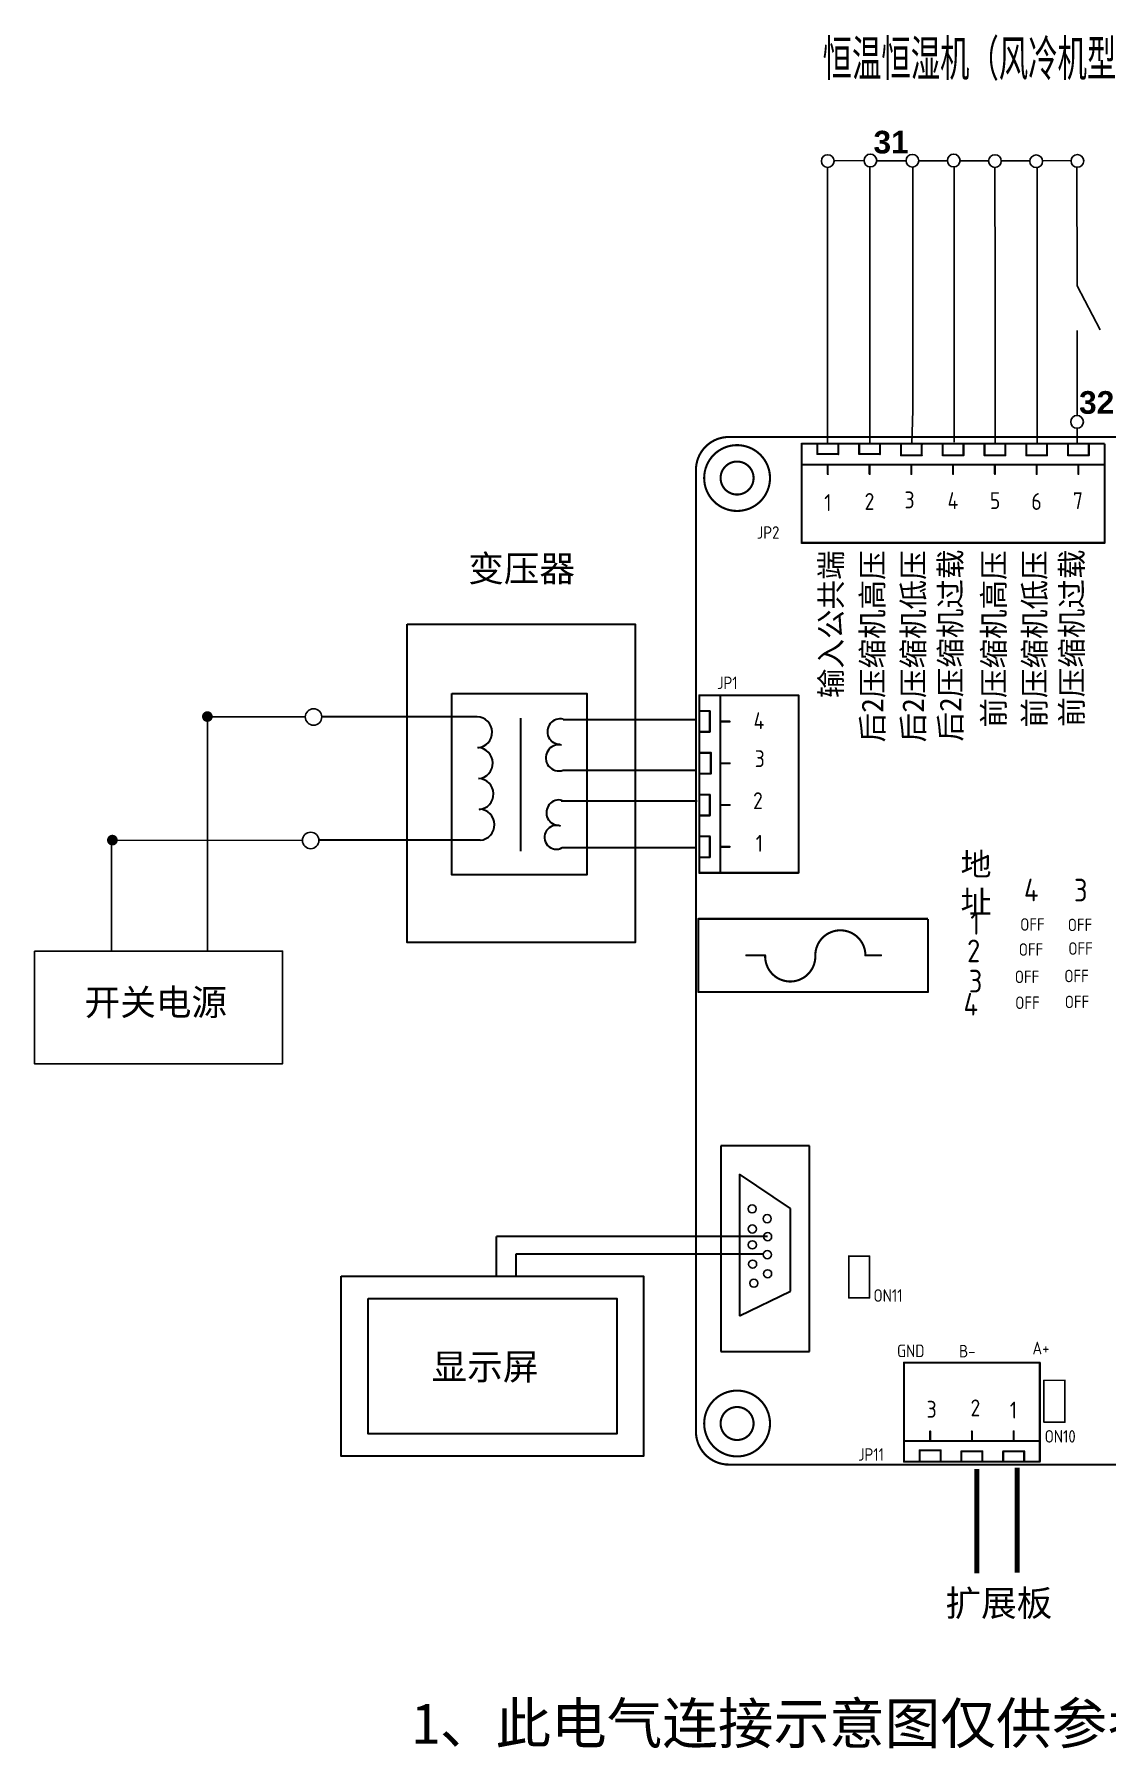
# Model space of a CAD drawing. Extents: x -87154 to -63886, y -546563 to -518689.
# Drawn here: x -85990 to -78416, y -530827 to -518689 of the extents above; entities that cross this region are included whole.
import ezdxf
from ezdxf.enums import TextEntityAlignment as Align

# ---------------------------------------------------------------- set-up
doc = ezdxf.new("R2010")
doc.units = 0
doc.header["$LTSCALE"] = 1000
doc.header["$MEASUREMENT"] = 0
doc.linetypes.add('ACAD_ISO07W100', pattern=[3, 0, -3])
for name, color, linetype in [('BOTTOMSOLDER', 250, 'Continuous'), ('KEEPOUTLAYER', 250, 'Continuous'), ('MECHANICAL1', 251, 'Continuous'), ('TOPOVERLAY', 250, 'Continuous')]:
    doc.layers.add(name, color=color, linetype=linetype)
doc.styles.get("Standard").update_dxf_attribs({"font": 'gbenor.shx', "bigfont": 'gbcbig.shx'})
doc.styles.add('宋体', font='', dxfattribs={"width": 0.8})
doc.styles.get('宋体').set_extended_font_data('SimSun')

# ---------------------------------------------------------------- blocks, each defined once
blk = doc.blocks.new('SXY')
at = {"color": 2, "const_width": 0.75}
blk.add_lwpolyline([(-0.375, 0, -1), (0.375, 0, -1), (-0.375, 0, -1)], format="xyb", dxfattribs=at)

msp = doc.modelspace()

# ---------------------------------------------------------------- linework, layer by layer
for p, q in [((-80130, -519580), (-80341, -519583)), ((-80041, -519582), (-79833, -519582)), ((-80388, -521168), (-80388, -521581))]:
    msp.add_line(p, q)
at = {"color": 7}
for p, q in [((-79494, -521460), (-79494, -519623)), ((-79786, -520769), (-79786, -520040)), ((-79204, -520780), (-79204, -520230)), ((-80090, -520769), (-80090, -520290)), ((-84768, -523508), (-84768, -525167)), ((-84768, -523509), (-84076, -523511)), ((-85444, -524381), (-84097, -524384)), ((-85444, -524381), (-85444, -525161))]:
    msp.add_line(p, q, dxfattribs=at)
msp.add_lwpolyline([(-85990, -525165), (-84237, -525165), (-84237, -525961), (-85990, -525961)], close=True, dxfattribs=at)
at = {"color": 0, "lineweight": -2}
for centre in [(-80386, -519584), (-80085, -519580), (-79788, -519582), (-79496, -519580), (-79205, -519584), (-78914, -519585), (-78623, -519583), (-78625, -521426)]:
    msp.add_circle(centre, 44.9, dxfattribs=at)
at = {"layer": 'BOTTOMSOLDER', "color": 0, "linetype": 'Continuous'}
for p, q in [((-80388, -519629), (-80388, -521168)), ((-80090, -519625), (-80090, -520449)), ((-79786, -519626), (-79786, -520454)), ((-79743, -519582), (-79541, -519582)), ((-79451, -519582), (-79250, -519582)), ((-79205, -519629), (-79204, -520465)), ((-79160, -519582), (-78959, -519582)), ((-78908, -519629), (-78908, -521572)), ((-78869, -519582), (-78668, -519581)), ((-78626, -519629), (-78625, -520465)), ((-78625, -520465), (-78463, -520776)), ((-80090, -520769), (-80090, -521374)), ((-79786, -520769), (-79786, -521374)), ((-79204, -520780), (-79204, -521381)), ((-78625, -520780), (-78625, -521381)), ((-80090, -521338), (-80090, -521581)), ((-79786, -521343), (-79792, -521581)), ((-79204, -521338), (-79204, -521581)), ((-79494, -521460), (-79494, -521570)), ((-78625, -521470), (-78625, -521581))]:
    msp.add_line(p, q, dxfattribs=at)
at = {"layer": 'BOTTOMSOLDER', "color": 0, "linetype": 'Continuous', "lineweight": 80}
for p, q in [((-83957, -523509), (-83957, -523509)), ((-79334, -528825), (-79334, -529559)), ((-79048, -528816), (-79048, -529555))]:
    msp.add_line(p, q, dxfattribs=at)
at = {"layer": 'BOTTOMSOLDER', "color": 0, "linetype": 'Continuous', "lineweight": 30}
for p, q in [((-82862, -523509), (-83957, -523509)), ((-82556, -523520), (-82556, -524458)), ((-82254, -523528), (-81317, -523528)), ((-82254, -523886), (-81317, -523886)), ((-82270, -524104), (-81309, -524104)), ((-82841, -524382), (-83981, -524382)), ((-82261, -524434), (-81321, -524434)), ((-80514, -526540), (-81142, -526540)), ((-81142, -526540), (-81141, -526554)), ((-80514, -527994), (-80514, -526540)), ((-81141, -526554), (-81141, -527994)), ((-80649, -526982), (-81010, -526741)), ((-81010, -526741), (-81010, -526796)), ((-81010, -526796), (-81010, -527742)), ((-80649, -527567), (-80649, -526982)), ((-80811, -527182), (-82726, -527182)), ((-82726, -527335), (-82726, -527182)), ((-82726, -527458), (-82726, -527335)), ((-82588, -527303), (-80841, -527303)), ((-82588, -527460), (-82588, -527303)), ((-81010, -527742), (-80649, -527567)), ((-81141, -527994), (-80514, -527994))]:
    msp.add_line(p, q, dxfattribs=at)
for points in [[(-83356, -522855), (-81747, -522855), (-81747, -525104), (-83356, -525104)], [(-83042, -523346), (-82088, -523346), (-82088, -524627), (-83042, -524627)], [(-83824, -527460), (-81687, -527460), (-81687, -528733), (-83824, -528733)], [(-83632, -527620), (-81877, -527620), (-81877, -528576), (-83632, -528576)]]:
    msp.add_lwpolyline(points, close=True, dxfattribs=at)
at = {"layer": 'BOTTOMSOLDER', "color": 0, "linetype": 'Continuous'}
for centre, radius in [((-84018, -523511), 58.2), ((-84038, -524383), 58.2), ((-80920, -526986), 28.7), ((-80920, -526986), 28.7), ((-80814, -527055), 28.7), ((-80814, -527055), 28.7), ((-80919, -527128), 28.7), ((-80811, -527182), 28.7), ((-80919, -527240), 28.7), ((-80919, -527240), 28.7), ((-80917, -527376), 28.7), ((-80813, -527309), 28.7), ((-80813, -527309), 28.7), ((-80908, -527511), 28.7), ((-80811, -527444), 28.7)]:
    msp.add_circle(centre, radius, dxfattribs=at)
at = {"layer": 'BOTTOMSOLDER', "color": 0, "linetype": 'Continuous', "lineweight": 30}
for centre, radius, start, end in [((-82866, -523619), 110, 274.7493, 87.719), ((-82277, -523614), 89.7, 75.508, 271.1748), ((-82862, -523837), 110, 274.7493, 87.719), ((-82286, -523800), 92.2, 77.2834, 290.2157), ((-82857, -524055), 110, 274.7493, 87.719), ((-82284, -524187), 89.7, 75.508, 271.1748), ((-82850, -524272), 110, 274.7493, 87.719), ((-82303, -524361), 84.1, 69.0435, 299.6845)]:
    msp.add_arc(centre, radius, start, end, dxfattribs=at)
at = {"layer": 'KEEPOUTLAYER', "color": 0, "const_width": 14.8}
for points in [[(-81317, -521765, -0.414214), (-81084, -521533)], [(-81084, -528792, -0.414214), (-81317, -528560)]]:
    msp.add_lwpolyline(points, format="xyb", dxfattribs=at)
for points in [[(-81084, -521533), (-64126, -521533)], [(-81317, -528560), (-81317, -521765)], [(-81084, -528792), (-64126, -528792)]]:
    msp.add_lwpolyline(points, dxfattribs=at)
at = {"layer": 'KEEPOUTLAYER', "color": 0}
for points, const_width in [([(-80794, -521823, 1), (-81259, -521823, 1)], 14.8), ([(-81320, -521765, 1), (-81313, -521765, 1)], 7.38), ([(-81320, -521765, 1), (-81313, -521765, 1)], 7.38), ([(-81262, -521823, 1), (-81255, -521823, 1)], 7.38), ([(-80798, -521823, 1), (-80790, -521823, 1)], 7.38), ([(-80794, -528502, 1), (-81259, -528502, 1)], 14.8), ([(-81262, -528502, 1), (-81255, -528502, 1)], 7.38), ([(-80798, -528502, 1), (-80790, -528502, 1)], 7.38), ([(-81088, -528792, 1), (-81081, -528792, 1)], 7.38), ([(-81088, -528792, 1), (-81081, -528792, 1)], 7.38)]:
    msp.add_lwpolyline(points, format="xyb", close=True, dxfattribs=dict(at, const_width=const_width))
at = {"layer": 'MECHANICAL1', "color": 0}
for points, const_width in [([(-80910, -521823, 1), (-81143, -521823, 1)], 14.8), ([(-81146, -521823, 1), (-81139, -521823, 1)], 7.38), ([(-80914, -521823, 1), (-80907, -521823, 1)], 7.38), ([(-80910, -528502, 1), (-81143, -528502, 1)], 14.8), ([(-81146, -528502, 1), (-81139, -528502, 1)], 7.38), ([(-80914, -528502, 1), (-80907, -528502, 1)], 7.38)]:
    msp.add_lwpolyline(points, format="xyb", close=True, dxfattribs=dict(at, const_width=const_width))
at = {"layer": 'TOPOVERLAY', "color": 0}
for points, const_width in [([(-80574, -521581, 1), (-80566, -521581, 1)], 7.38), ([(-80574, -521581, 1), (-80566, -521581, 1)], 7.38), ([(-80463, -521581, 1), (-80456, -521581, 1)], 7.38), ([(-80316, -521581, 1), (-80308, -521581, 1)], 7.38), ([(-80463, -521654, 1), (-80456, -521654, 1)], 7.38), ([(-80463, -521654, 1), (-80456, -521654, 1)], 7.38), ([(-80316, -521654, 1), (-80308, -521654, 1)], 7.38), ([(-80316, -521654, 1), (-80308, -521654, 1)], 7.38), ([(-80168, -521654, 1), (-80161, -521654, 1)], 7.38), ([(-80168, -521654, 1), (-80161, -521654, 1)], 7.38), ([(-80021, -521654, 1), (-80013, -521654, 1)], 7.38), ([(-80021, -521654, 1), (-80013, -521654, 1)], 7.38), ([(-79873, -521588, 1), (-79866, -521588, 1)], 7.38), ([(-79873, -521662, 1), (-79866, -521662, 1)], 7.38), ([(-79873, -521662, 1), (-79866, -521662, 1)], 7.38), ([(-79726, -521588, 1), (-79718, -521588, 1)], 7.38), ([(-79726, -521662, 1), (-79718, -521662, 1)], 7.38), ([(-79726, -521662, 1), (-79718, -521662, 1)], 7.38), ([(-79578, -521588, 1), (-79571, -521588, 1)], 7.38), ([(-79578, -521662, 1), (-79571, -521662, 1)], 7.38), ([(-79578, -521662, 1), (-79571, -521662, 1)], 7.38), ([(-79431, -521588, 1), (-79423, -521588, 1)], 7.38), ([(-79431, -521662, 1), (-79423, -521662, 1)], 7.38), ([(-79431, -521662, 1), (-79423, -521662, 1)], 7.38), ([(-79283, -521588, 1), (-79276, -521588, 1)], 7.38), ([(-79283, -521662, 1), (-79276, -521662, 1)], 7.38), ([(-79283, -521662, 1), (-79276, -521662, 1)], 7.38), ([(-79136, -521588, 1), (-79128, -521588, 1)], 7.38), ([(-79136, -521662, 1), (-79128, -521662, 1)], 7.38), ([(-79136, -521662, 1), (-79128, -521662, 1)], 7.38), ([(-78988, -521588, 1), (-78981, -521588, 1)], 7.38), ([(-78988, -521662, 1), (-78981, -521662, 1)], 7.38), ([(-78988, -521662, 1), (-78981, -521662, 1)], 7.38), ([(-78840, -521588, 1), (-78833, -521588, 1)], 7.38), ([(-78840, -521662, 1), (-78833, -521662, 1)], 7.38), ([(-78840, -521662, 1), (-78833, -521662, 1)], 7.38), ([(-78693, -521588, 1), (-78686, -521588, 1)], 7.38), ([(-78693, -521662, 1), (-78686, -521662, 1)], 7.38), ([(-78693, -521662, 1), (-78686, -521662, 1)], 7.38), ([(-78545, -521588, 1), (-78538, -521588, 1)], 7.38), ([(-78545, -521662, 1), (-78538, -521662, 1)], 7.38), ([(-78545, -521662, 1), (-78538, -521662, 1)], 7.38), ([(-81320, -521743, 1), (-81313, -521743, 1)], 7.38), ([(-80574, -521728, 1), (-80566, -521728, 1)], 7.38), ([(-80389, -521728, 1), (-80382, -521728, 1)], 7.38), ([(-80389, -521795, 1), (-80382, -521795, 1)], 7.38), ([(-80094, -521728, 1), (-80087, -521728, 1)], 7.38), ([(-80094, -521795, 1), (-80087, -521795, 1)], 7.38), ([(-79799, -521728, 1), (-79792, -521728, 1)], 7.38), ([(-79799, -521795, 1), (-79792, -521795, 1)], 7.38), ([(-79504, -521728, 1), (-79497, -521728, 1)], 7.38), ([(-79504, -521795, 1), (-79497, -521795, 1)], 7.38), ([(-79394, -521728, 1), (-79386, -521728, 1)], 7.38), ([(-79320, -521728, 1), (-79313, -521728, 1)], 7.38), ([(-79209, -521728, 1), (-79202, -521728, 1)], 7.38), ([(-79209, -521795, 1), (-79202, -521795, 1)], 7.38), ([(-78914, -521728, 1), (-78907, -521728, 1)], 7.38), ([(-78914, -521795, 1), (-78907, -521795, 1)], 7.38), ([(-78619, -521728, 1), (-78612, -521728, 1)], 7.38), ([(-78619, -521795, 1), (-78612, -521795, 1)], 7.38), ([(-78435, -521728, 1), (-78427, -521728, 1)], 7.38), ([(-80574, -522281, 1), (-80566, -522281, 1)], 7.38), ([(-80574, -522281, 1), (-80566, -522281, 1)], 7.38), ([(-78435, -522281, 1), (-78427, -522281, 1)], 7.38), ([(-78435, -522281, 1), (-78427, -522281, 1)], 7.38), ([(-81297, -523358, 1), (-81289, -523358, 1)], 7.38), ([(-81297, -523358, 1), (-81289, -523358, 1)], 7.38), ([(-81149, -523358, 1), (-81142, -523358, 1)], 7.38), ([(-80596, -523358, 1), (-80589, -523358, 1)], 7.38), ([(-80596, -523358, 1), (-80589, -523358, 1)], 7.38), ([(-81297, -523469, 1), (-81289, -523469, 1)], 7.38), ([(-81223, -523469, 1), (-81216, -523469, 1)], 7.38), ([(-81223, -523469, 1), (-81216, -523469, 1)], 7.38), ([(-81297, -523616, 1), (-81289, -523616, 1)], 7.38), ([(-81223, -523616, 1), (-81216, -523616, 1)], 7.38), ([(-81223, -523616, 1), (-81216, -523616, 1)], 7.38), ([(-81149, -523543, 1), (-81142, -523543, 1)], 7.38), ([(-81083, -523543, 1), (-81075, -523543, 1)], 7.38), ([(-81289, -523764, 1), (-81282, -523764, 1)], 7.38), ([(-81216, -523764, 1), (-81208, -523764, 1)], 7.38), ([(-81216, -523764, 1), (-81208, -523764, 1)], 7.38), ([(-81149, -523838, 1), (-81142, -523838, 1)], 7.38), ([(-81083, -523838, 1), (-81075, -523838, 1)], 7.38), ([(-81289, -523911, 1), (-81282, -523911, 1)], 7.38), ([(-81216, -523911, 1), (-81208, -523911, 1)], 7.38), ([(-81216, -523911, 1), (-81208, -523911, 1)], 7.38), ([(-81297, -524059, 1), (-81289, -524059, 1)], 7.38), ([(-81223, -524059, 1), (-81216, -524059, 1)], 7.38), ([(-81223, -524059, 1), (-81216, -524059, 1)], 7.38), ([(-81297, -524207, 1), (-81289, -524207, 1)], 7.38), ([(-81223, -524207, 1), (-81216, -524207, 1)], 7.38), ([(-81223, -524207, 1), (-81216, -524207, 1)], 7.38), ([(-81149, -524133, 1), (-81142, -524133, 1)], 7.38), ([(-81083, -524133, 1), (-81075, -524133, 1)], 7.38), ([(-81297, -524354, 1), (-81289, -524354, 1)], 7.38), ([(-81223, -524354, 1), (-81216, -524354, 1)], 7.38), ([(-81223, -524354, 1), (-81216, -524354, 1)], 7.38), ([(-81149, -524428, 1), (-81142, -524428, 1)], 7.38), ([(-81083, -524428, 1), (-81075, -524428, 1)], 7.38), ([(-81297, -524502, 1), (-81289, -524502, 1)], 7.38), ([(-81297, -524612, 1), (-81289, -524612, 1)], 7.38), ([(-81297, -524612, 1), (-81289, -524612, 1)], 7.38), ([(-81223, -524502, 1), (-81216, -524502, 1)], 7.38), ([(-81223, -524502, 1), (-81216, -524502, 1)], 7.38), ([(-81149, -524612, 1), (-81142, -524612, 1)], 7.38), ([(-80596, -524612, 1), (-80589, -524612, 1)], 7.38), ([(-80596, -524612, 1), (-80589, -524612, 1)], 7.38), ([(-81304, -524937, 1), (-81297, -524937, 1)], 7.38), ([(-81304, -524937, 1), (-81297, -524937, 1)], 7.38), ([(-80965, -525195, 1), (-80957, -525195, 1)], 7.38), ([(-80832, -525195, 1), (-80825, -525195, 1)], 7.38), ([(-80832, -525195, 1), (-80825, -525195, 1)], 7.38), ([(-80478, -525195, 1), (-80471, -525195, 1)], 7.38), ([(-80478, -525195, 1), (-80471, -525195, 1)], 7.38), ([(-80124, -525195, 1), (-80117, -525195, 1)], 7.38), ([(-80124, -525195, 1), (-80117, -525195, 1)], 7.38), ([(-80013, -525195, 1), (-80006, -525195, 1)], 7.38), ([(-81304, -525453, 1), (-81297, -525453, 1)], 7.38), ([(-81304, -525453, 1), (-81297, -525453, 1)], 7.38), ([(-79681, -525453, 1), (-79674, -525453, 1)], 7.38), ([(-79681, -525453, 1), (-79674, -525453, 1)], 7.38), ([(-80241, -527319, 1), (-80235, -527319, 1)], 5.81), ([(-80241, -527319, 1), (-80235, -527319, 1)], 5.81), ([(-80094, -527319, 1), (-80088, -527319, 1)], 5.81), ([(-80094, -527319, 1), (-80088, -527319, 1)], 5.81), ([(-80241, -527614, 1), (-80235, -527614, 1)], 5.81), ([(-80241, -527614, 1), (-80235, -527614, 1)], 5.81), ([(-80094, -527614, 1), (-80088, -527614, 1)], 5.81), ([(-80094, -527614, 1), (-80088, -527614, 1)], 5.81), ([(-79851, -528072, 1), (-79844, -528072, 1)], 7.38), ([(-79851, -528072, 1), (-79844, -528072, 1)], 7.38), ([(-78892, -528072, 1), (-78885, -528072, 1)], 7.38), ([(-78892, -528072, 1), (-78885, -528072, 1)], 7.38), ([(-78862, -528197, 1), (-78856, -528197, 1)], 5.81), ([(-78862, -528197, 1), (-78856, -528197, 1)], 5.81), ([(-78714, -528197, 1), (-78708, -528197, 1)], 5.81), ([(-78714, -528197, 1), (-78708, -528197, 1)], 5.81), ([(-78862, -528492, 1), (-78856, -528492, 1)], 5.81), ([(-78862, -528492, 1), (-78856, -528492, 1)], 5.81), ([(-78714, -528492, 1), (-78708, -528492, 1)], 5.81), ([(-78714, -528492, 1), (-78708, -528492, 1)], 5.81), ([(-79667, -528558, 1), (-79659, -528558, 1)], 7.38), ([(-79372, -528558, 1), (-79364, -528558, 1)], 7.38), ([(-79077, -528558, 1), (-79069, -528558, 1)], 7.38), ([(-79851, -528625, 1), (-79844, -528625, 1)], 7.38), ([(-79740, -528691, 1), (-79733, -528691, 1)], 7.38), ([(-79740, -528691, 1), (-79733, -528691, 1)], 7.38), ([(-79667, -528625, 1), (-79659, -528625, 1)], 7.38), ([(-79593, -528691, 1), (-79585, -528691, 1)], 7.38), ([(-79593, -528691, 1), (-79585, -528691, 1)], 7.38), ([(-79445, -528698, 1), (-79438, -528698, 1)], 7.38), ([(-79445, -528698, 1), (-79438, -528698, 1)], 7.38), ([(-79372, -528625, 1), (-79364, -528625, 1)], 7.38), ([(-79298, -528698, 1), (-79290, -528698, 1)], 7.38), ([(-79298, -528698, 1), (-79290, -528698, 1)], 7.38), ([(-79150, -528698, 1), (-79143, -528698, 1)], 7.38), ([(-79150, -528698, 1), (-79143, -528698, 1)], 7.38), ([(-79077, -528625, 1), (-79069, -528625, 1)], 7.38), ([(-79003, -528698, 1), (-78995, -528698, 1)], 7.38), ([(-79003, -528698, 1), (-78995, -528698, 1)], 7.38), ([(-78892, -528625, 1), (-78885, -528625, 1)], 7.38), ([(-81110, -528792, 1), (-81103, -528792, 1)], 7.38), ([(-79851, -528772, 1), (-79844, -528772, 1)], 7.38), ([(-79851, -528772, 1), (-79844, -528772, 1)], 7.38), ([(-79740, -528765, 1), (-79733, -528765, 1)], 7.38), ([(-79593, -528765, 1), (-79585, -528765, 1)], 7.38), ([(-79445, -528772, 1), (-79438, -528772, 1)], 7.38), ([(-79298, -528772, 1), (-79290, -528772, 1)], 7.38), ([(-79150, -528772, 1), (-79143, -528772, 1)], 7.38), ([(-79003, -528772, 1), (-78995, -528772, 1)], 7.38), ([(-78892, -528772, 1), (-78885, -528772, 1)], 7.38), ([(-78892, -528772, 1), (-78885, -528772, 1)], 7.38)]:
    msp.add_lwpolyline(points, format="xyb", close=True, dxfattribs=dict(at, const_width=const_width))
for points, const_width in [([(-80570, -521581), (-78431, -521581)], 14.8), ([(-80570, -522281), (-80570, -521581)], 14.8), ([(-80459, -521654), (-80459, -521581)], 14.8), ([(-80312, -521654), (-80312, -521581)], 14.8), ([(-80164, -521654), (-80164, -521581)], 14.8), ([(-80017, -521654), (-80017, -521581)], 14.8), ([(-78431, -522281), (-78431, -521581)], 14.8), ([(-80459, -521654), (-80312, -521654)], 14.8), ([(-80164, -521654), (-80017, -521654)], 14.8), ([(-79869, -521662), (-79869, -521588)], 14.8), ([(-79869, -521662), (-79722, -521662)], 14.8), ([(-79722, -521662), (-79722, -521588)], 14.8), ([(-79574, -521662), (-79574, -521588)], 14.8), ([(-79574, -521662), (-79427, -521662)], 14.8), ([(-79427, -521662), (-79427, -521588)], 14.8), ([(-79279, -521662), (-79279, -521588)], 14.8), ([(-79279, -521662), (-79132, -521662)], 14.8), ([(-79132, -521662), (-79132, -521588)], 14.8), ([(-78984, -521662), (-78984, -521588)], 14.8), ([(-78984, -521662), (-78837, -521662)], 14.8), ([(-78837, -521662), (-78837, -521588)], 14.8), ([(-78689, -521662), (-78689, -521588)], 14.8), ([(-78689, -521662), (-78542, -521662)], 14.8), ([(-78542, -521662), (-78542, -521588)], 14.8), ([(-80570, -521728), (-79316, -521728)], 14.8), ([(-80386, -521795), (-80386, -521728)], 14.8), ([(-80091, -521795), (-80091, -521728)], 14.8), ([(-79796, -521795), (-79796, -521728)], 14.8), ([(-79501, -521795), (-79501, -521728)], 14.8), ([(-79390, -521728), (-78431, -521728)], 14.8), ([(-79206, -521795), (-79206, -521728)], 14.8), ([(-78911, -521795), (-78911, -521728)], 14.8), ([(-78616, -521795), (-78616, -521728)], 14.8), ([(-80570, -522281), (-78431, -522281)], 14.8), ([(-81293, -524612), (-81293, -523358)], 14.8), ([(-81293, -523358), (-80592, -523358)], 14.8), ([(-81145, -524612), (-81145, -523358)], 14.8), ([(-80592, -524612), (-80592, -523358)], 14.8), ([(-81293, -523469), (-81219, -523469)], 14.8), ([(-81219, -523616), (-81219, -523469)], 14.8), ([(-81293, -523616), (-81219, -523616)], 14.8), ([(-81145, -523543), (-81079, -523543)], 14.8), ([(-81286, -523764), (-81212, -523764)], 14.8), ([(-81212, -523911), (-81212, -523764)], 14.8), ([(-81145, -523838), (-81079, -523838)], 14.8), ([(-81286, -523911), (-81212, -523911)], 14.8), ([(-81293, -524059), (-81219, -524059)], 14.8), ([(-81219, -524207), (-81219, -524059)], 14.8), ([(-81293, -524207), (-81219, -524207)], 14.8), ([(-81145, -524133), (-81079, -524133)], 14.8), ([(-81293, -524354), (-81219, -524354)], 14.8), ([(-81219, -524502), (-81219, -524354)], 14.8), ([(-81145, -524428), (-81079, -524428)], 14.8), ([(-81293, -524502), (-81219, -524502)], 14.8), ([(-81293, -524612), (-80592, -524612)], 14.8), ([(-81300, -525453), (-81300, -524937)], 14.8), ([(-81300, -524937), (-79678, -524937)], 14.8), ([(-79678, -525453), (-79678, -524937)], 14.8), ([(-80961, -525195), (-80828, -525195)], 14.8), ([(-80120, -525195), (-80010, -525195)], 14.8), ([(-81300, -525453), (-79678, -525453)], 14.8), ([(-80238, -527319), (-80091, -527319)], 11.6), ([(-80238, -527614), (-80238, -527319)], 11.6), ([(-80091, -527614), (-80091, -527319)], 11.6), ([(-80238, -527614), (-80091, -527614)], 11.6), ([(-79847, -528772), (-79847, -528072)], 14.8), ([(-79847, -528072), (-78888, -528072)], 14.8), ([(-78888, -528772), (-78888, -528072)], 14.8), ([(-78859, -528197), (-78711, -528197)], 11.6), ([(-78859, -528492), (-78859, -528197)], 11.6), ([(-78711, -528492), (-78711, -528197)], 11.6), ([(-78859, -528492), (-78711, -528492)], 11.6), ([(-79663, -528625), (-79663, -528558)], 14.8), ([(-79368, -528625), (-79368, -528558)], 14.8), ([(-79073, -528625), (-79073, -528558)], 14.8), ([(-79847, -528625), (-78888, -528625)], 14.8), ([(-79737, -528765), (-79737, -528691)], 14.8), ([(-79737, -528691), (-79589, -528691)], 14.8), ([(-79589, -528765), (-79589, -528691)], 14.8), ([(-79442, -528772), (-79442, -528698)], 14.8), ([(-79442, -528698), (-79294, -528698)], 14.8), ([(-79294, -528772), (-79294, -528698)], 14.8), ([(-79147, -528698), (-78999, -528698)], 14.8), ([(-79147, -528772), (-79147, -528698)], 14.8), ([(-78999, -528772), (-78999, -528698)], 14.8), ([(-79847, -528772), (-78888, -528772)], 14.8)]:
    msp.add_lwpolyline(points, dxfattribs=dict(at, const_width=const_width))
at = {"layer": 'TOPOVERLAY', "color": 0, "const_width": 14.8}
for points in [[(-80474, -525195, -1), (-80120, -525195)], [(-80474, -525195, -1.042534), (-80828, -525195)]]:
    msp.add_lwpolyline(points, format="xyb", dxfattribs=at)

# ---------------------------------------------------------------- block references
at = {"color": 7, "xscale": 50.38477919995785, "yscale": 50.3847791980952, "zscale": 50.38477920000001}
for p in [(-84768, -523508), (-85439, -524381)]:
    msp.add_blockref('SXY', p, dxfattribs=at)

# ---------------------------------------------------------------- texts
msp.add_text('恒温恒湿机（风冷机型电气接线图一）', height=288).set_placement((-80422, -519012))
at = {"linetype": 'ACAD_ISO07W100', "style": '宋体'}
for s, p in [('输入公共端', (-80440, -522334)), ('后2压缩机高压', (-80147, -522334)), ('后2压缩机低压', (-79859, -522334)), ('后2压缩机过载', (-79596, -522328)), ('前压缩机高压', (-79290, -522334)), ('前压缩机低压', (-79002, -522334)), ('前压缩机过载', (-78739, -522328))]:
    msp.add_text(s, height=153, rotation=90, dxfattribs=at).set_placement(p, align=Align.TOP_RIGHT)
at = {"color": 0, "style": '宋体'}
msp.add_text('1、此电气连接示意图仅供参考；', height=288, dxfattribs=at).set_placement((-83322, -530764))
at = {"color": 0, "lineweight": -2, "char_height": 160.02, "width": 576.48, "attachment_point": 1}
for s, insert in [('{\\fArial|b1|i0|c0|p34;31}', (-80063, -519370)), ('{\\fArial|b1|i0|c0|p34;32}', (-78611, -521209))]:
    msp.add_mtext(s, dxfattribs=dict(at, insert=insert))
at = {"layer": 'BOTTOMSOLDER', "color": 0, "linetype": 'Continuous', "attachment_point": 1}
for s, insert, char_height, width in [('{\\fSimSun|b0|i0|c134|p54;变压器}', (-82926, -522370), 184.4, 1197.36), ('{\\fSimSun|b0|i0|c134|p54;地址}', (-79448, -524471), 160.17, 54.28), ('4', (-79000, -524653), 160, 54.28), ('3', (-78647, -524654), 160, 54.28), ('1', (-79379, -524889), 160, 54.28), ('2', (-79402, -525083), 160, 54.28), ('3', (-79390, -525297), 160, 54.28), ('{\\fSimSun|b0|i0|c134|p54;开关电源}', (-85635, -525434), 184.4, 1197.36), ('4', (-79427, -525460), 160, 54.28), ('{\\fSimSun|b0|i0|c134|p54;显示屏}', (-83184, -528008), 184.4, 1197.36), ('{\\fSimSun|b0|i0|c134|p54;扩展板}', (-79555, -529678), 184.4, 1197.36)]:
    msp.add_mtext(s, dxfattribs=dict(at, insert=insert, char_height=char_height, width=width))
at = {"layer": 'TOPOVERLAY', "color": 0}
for s, height, p in [('1 ', 119.5, (-80411, -522056)), ('2', 119, (-80126, -522048)), ('3', 119, (-79844, -522037)), ('4', 119, (-79540, -522042)), ('5', 119, (-79241, -522042)), ('6', 119, (-78948, -522048)), ('7', 119, (-78655, -522042)), ('JP2', 88.5, (-80887, -522252)), ('JP1', 88.5, (-81168, -523314)), ('4', 119, (-80910, -523597)), ('3', 119, (-80902, -523865)), ('2', 119, (-80914, -524162)), ('1', 119, (-80895, -524463)), ('OFF', 88.5, (-79027, -525021)), ('OFF', 88.5, (-78691, -525024)), ('OFF', 88.5, (-79037, -525198)), ('OFF', 88.5, (-78687, -525191)), ('OFF', 88.5, (-79065, -525391)), ('OFF', 88.5, (-78715, -525385)), ('OFF', 88.5, (-79062, -525574)), ('OFF', 88.5, (-78712, -525568)), ('ON11', 88.5, (-80063, -527642)), ('GND', 88.5, (-79897, -528033)), ('B-', 88.5, (-79458, -528035)), ('A+', 88.5, (-78940, -528013)), ('3', 119, (-79688, -528461)), ('2', 119, (-79378, -528451)), ('1 ', 119.5, (-79100, -528467)), ('ON10', 88.5, (-78854, -528637)), ('JP11', 88.5, (-80172, -528765))]:
    msp.add_text(s, height=height, dxfattribs=at).set_placement(p)

doc.saveas('drawing.dxf')
